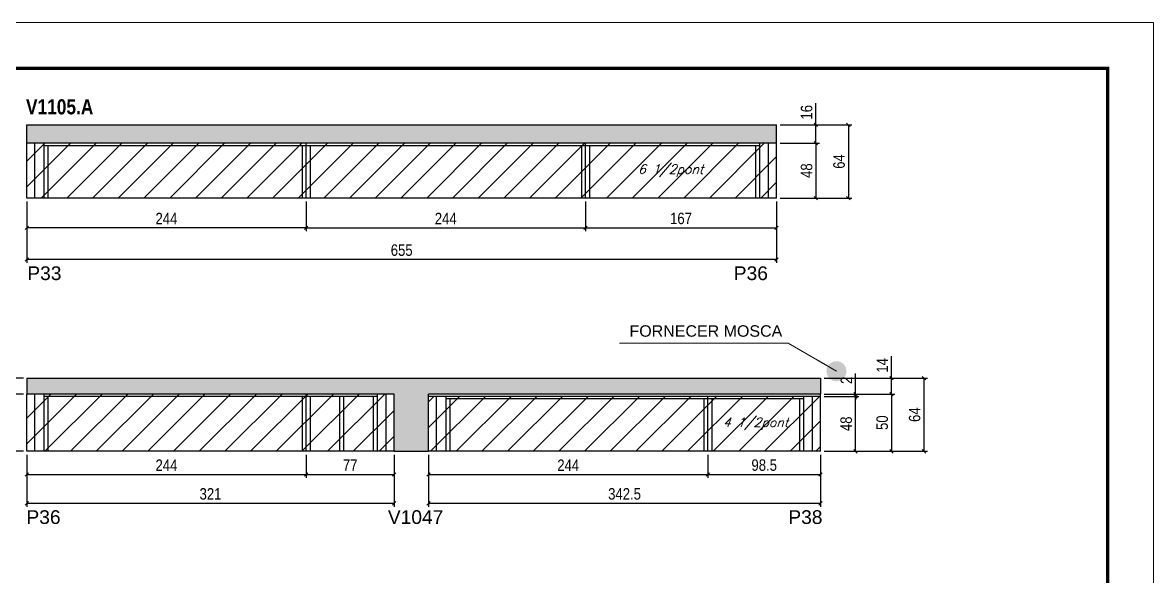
# Model space of a CAD drawing. Extents: x 3309 to 9563, y -2522 to 14608.
# Drawn here: x 8575 to 9563, y 12975 to 13459 of the extents above; entities that cross this region are included whole.
import ezdxf

# ---------------------------------------------------------------- set-up
doc = ezdxf.new("R2010")
doc.units = 0
doc.linetypes.add('DASHED', pattern=[0.75, 0.5, -0.25])
for name, color, linetype in [('5', 5, 'Continuous'), ('COTA', 241, 'Continuous'), ('NOMENCLATURA', 7, 'Continuous'), ('Painéis', 200, 'Continuous'), ('SARR_2.2x7', 40, 'Continuous'), ('SARR_3.5x7', 81, 'Continuous'), ('texto', 7, 'Continuous')]:
    doc.layers.add(name, color=color, linetype=linetype)
for name, color, linetype, lineweight in [('CARIMBO', 255, 'Continuous', 9), ('Folhas', 255, 'Continuous', 9), ('Hachura', 251, 'Continuous', 9), ('SARRAFO DE PRESSAO', 251, 'DASHED', 9)]:
    doc.layers.add(name, color=color, linetype=linetype, lineweight=lineweight)
doc.styles.add('ARIAL', font='arial.ttf')
doc.styles.add('COTA TECNICA', font='techl___.ttf', dxfattribs={"height": 10})
doc.styles.add('Romans', font='romans.shx')
doc.styles.get("Standard").update_dxf_attribs({"font": 'arial.ttf'})
doc.styles.add('TECNICA', font='techb___.ttf', dxfattribs={"height": 10})
doc.dimstyles.new('3x', dxfattribs={"dimtxt": 10, "dimasz": 5, "dimexe": 7, "dimexo": 5, "dimgap": 4, "dimtad": 1, "dimdec": 4, "dimlfac": 0.333333, "dimdsep": 46, "dimtxsty": 'Standard', "dimblk": 'DOT', "dimcen": 0.09, "dimclrd": 1, "dimclre": 1, "dimclrt": 2, "dimadec": 0, "dimazin": 2, "dimtfac": 1, "dimtdec": 4, "dimtmove": 0, "dimatfit": 3, "dimldrblk": 'DOT', "dimfxl": 1, "dimtolj": 1, "dimtzin": 0, "dimlwd": 9, "dimlwe": 9, "dimarcsym": 0})
doc.dimstyles.new('PAINEL', dxfattribs={"dimtxt": 10, "dimasz": 3, "dimexe": 3, "dimexo": 3, "dimgap": 3, "dimtad": 1, "dimdec": 1, "dimzin": 12, "dimdsep": 46, "dimtxsty": 'COTA TECNICA', "dimblk1": 'OBLIQUE', "dimblk2": 'OBLIQUE', "dimsah": 1, "dimcen": 0.9, "dimclrd": 4, "dimclre": 4, "dimclrt": 240, "dimadec": 1, "dimazin": 3, "dimtfac": 1, "dimtdec": 1, "dimtmove": 0, "dimatfit": 3, "dimfxl": 1, "dimtolj": 1, "dimtzin": 12, "dimarcsym": 0})

# ---------------------------------------------------------------- blocks, each defined once
blk = doc.blocks.new('9999999999')
at = {"layer": 'Folhas'}
blk.add_lwpolyline([(98138.98, 34190.21), (99623.98, 34190.21), (99623.98, 35240.21), (98138.98, 35240.21)], close=True, dxfattribs=at)
at = {"layer": 'Folhas', "color": 30, "const_width": 3}
blk.add_lwpolyline([(98213.98, 34230.21), (99583.98, 34230.21), (99583.98, 35200.21), (98213.98, 35200.21)], close=True, dxfattribs=at)
blk = doc.blocks.new('_Oblique')
at = {"color": 0, "linetype": 'ByBlock', "lineweight": -2}
blk.add_line((-0.5, -0.5), (0.5, 0.5), dxfattribs=at)
blk = doc.blocks.new('*D123')
at = {"layer": 'COTA', "color": 4, "linetype": 'ByBlock', "lineweight": -2, "transparency": 16777216}
for p, q in [((8578.69, 13302.9), (8578.69, 13276.98)), ((8822.69, 13302.9), (8822.69, 13276.98)), ((8822.69, 13279.98), (8578.69, 13279.98))]:
    blk.add_line(p, q, dxfattribs=at)
at = {"layer": 'Defpoints', "color": 0, "linetype": 'ByBlock', "transparency": 16777216}
for p in [(8578.69, 13305.9), (8822.69, 13305.9), (8578.69, 13279.98)]:
    blk.add_point(p, dxfattribs=at)
at = {"layer": 'COTA', "color": 4, "linetype": 'ByBlock', "lineweight": -2, "transparency": 16777216, "xscale": 3, "yscale": 3, "zscale": 3, "rotation": 180}
blk.add_blockref('_Oblique', (8578.69, 13279.98), dxfattribs=at)
at = {"layer": 'COTA', "color": 4, "linetype": 'ByBlock', "lineweight": -2, "transparency": 16777216, "xscale": 3, "yscale": 3, "zscale": 3}
blk.add_blockref('_Oblique', (8822.69, 13279.98), dxfattribs=at)
at = {"layer": 'COTA', "color": 240, "linetype": 'ByBlock', "transparency": 16777216, "insert": (8700.69, 13288.06), "char_height": 10, "attachment_point": 5, "style": 'COTA TECNICA'}
blk.add_mtext('\\A1;244', dxfattribs=at)
blk = doc.blocks.new('*D139')
at = {"layer": 'COTA', "color": 4, "linetype": 'ByBlock', "lineweight": -2, "transparency": 16777216}
for p, q in [((8578.69, 13302.9), (8578.69, 13249.27)), ((9233.69, 13302.9), (9233.69, 13249.27)), ((9233.69, 13252.27), (8578.69, 13252.27))]:
    blk.add_line(p, q, dxfattribs=at)
at = {"layer": 'Defpoints', "color": 0, "linetype": 'ByBlock', "transparency": 16777216}
for p in [(8578.69, 13305.9), (9233.69, 13305.9), (8578.69, 13252.27)]:
    blk.add_point(p, dxfattribs=at)
at = {"layer": 'COTA', "color": 4, "linetype": 'ByBlock', "lineweight": -2, "transparency": 16777216, "xscale": 3, "yscale": 3, "zscale": 3, "rotation": 180}
blk.add_blockref('_Oblique', (8578.69, 13252.27), dxfattribs=at)
at = {"layer": 'COTA', "color": 4, "linetype": 'ByBlock', "lineweight": -2, "transparency": 16777216, "xscale": 3, "yscale": 3, "zscale": 3}
blk.add_blockref('_Oblique', (9233.69, 13252.27), dxfattribs=at)
at = {"layer": 'COTA', "color": 240, "linetype": 'ByBlock', "transparency": 16777216, "insert": (8906.19, 13260.38), "char_height": 10, "attachment_point": 5, "style": 'COTA TECNICA'}
blk.add_mtext('\\A1;655', dxfattribs=at)
blk = doc.blocks.new('*D124')
at = {"layer": 'COTA', "color": 4, "lineweight": -2, "transparency": 16777216}
for p, q in [((8822.69, 13302.9), (8822.69, 13276.98)), ((9066.69, 13302.9), (9066.69, 13276.98)), ((8822.69, 13279.98), (9066.69, 13279.98))]:
    blk.add_line(p, q, dxfattribs=at)
at = {"layer": 'Defpoints', "color": 0, "transparency": 16777216}
for p in [(8822.69, 13305.9, 0), (9066.69, 13305.9, 0), (9066.69, 13279.98)]:
    blk.add_point(p, dxfattribs=at)
at = {"layer": 'COTA', "color": 4, "lineweight": -2, "transparency": 16777216, "xscale": 3, "yscale": 3, "zscale": 3, "rotation": 180}
blk.add_blockref('_Oblique', (8822.69, 13279.98), dxfattribs=at)
at = {"layer": 'COTA', "color": 4, "lineweight": -2, "transparency": 16777216, "xscale": 3, "yscale": 3, "zscale": 3}
blk.add_blockref('_Oblique', (9066.69, 13279.98), dxfattribs=at)
at = {"layer": 'COTA', "color": 240, "transparency": 16777216, "insert": (8944.69, 13288.06), "char_height": 10, "attachment_point": 5, "style": 'COTA TECNICA'}
blk.add_mtext('\\A1;244', dxfattribs=at)
blk = doc.blocks.new('*D125')
at = {"layer": 'COTA', "color": 4, "lineweight": -2, "transparency": 16777216}
for p, q in [((9236.69, 13369.9), (9299.41, 13369.9)), ((9296.41, 13369.9), (9296.41, 13305.9)), ((9236.69, 13305.9), (9299.41, 13305.9))]:
    blk.add_line(p, q, dxfattribs=at)
at = {"layer": 'Defpoints', "color": 0, "transparency": 16777216}
for p in [(9233.69, 13369.9, 0), (9233.69, 13305.9, 0), (9296.41, 13305.9)]:
    blk.add_point(p, dxfattribs=at)
at = {"layer": 'COTA', "color": 4, "lineweight": -2, "transparency": 16777216, "xscale": 3, "yscale": 3, "zscale": 3}
for p, rotation in [((9296.41, 13369.9), 90), ((9296.41, 13305.9), 270)]:
    blk.add_blockref('_Oblique', p, dxfattribs=dict(at, rotation=rotation))
at = {"layer": 'COTA', "color": 240, "transparency": 16777216, "insert": (9288.31, 13337.9), "char_height": 10, "attachment_point": 5, "rotation": 90, "style": 'COTA TECNICA'}
blk.add_mtext('\\A1;64', dxfattribs=at)
blk = doc.blocks.new('*D140')
at = {"layer": 'COTA', "color": 4, "lineweight": -2, "transparency": 16777216}
for p, q in [((9066.69, 13302.9), (9066.69, 13276.98)), ((9233.69, 13302.9), (9233.69, 13276.98)), ((9066.69, 13279.98), (9233.69, 13279.98))]:
    blk.add_line(p, q, dxfattribs=at)
at = {"layer": 'Defpoints', "color": 0, "transparency": 16777216}
for p in [(9066.69, 13305.9, 0), (9233.69, 13305.9, 0), (9233.69, 13279.98)]:
    blk.add_point(p, dxfattribs=at)
at = {"layer": 'COTA', "color": 4, "lineweight": -2, "transparency": 16777216, "xscale": 3, "yscale": 3, "zscale": 3, "rotation": 180}
blk.add_blockref('_Oblique', (9066.69, 13279.98), dxfattribs=at)
at = {"layer": 'COTA', "color": 4, "lineweight": -2, "transparency": 16777216, "xscale": 3, "yscale": 3, "zscale": 3}
blk.add_blockref('_Oblique', (9233.69, 13279.98), dxfattribs=at)
at = {"layer": 'COTA', "color": 240, "transparency": 16777216, "insert": (9150.19, 13288.09), "char_height": 10, "attachment_point": 5, "style": 'COTA TECNICA'}
blk.add_mtext('\\A1;167', dxfattribs=at)
blk = doc.blocks.new('*D141')
at = {"layer": 'COTA', "color": 4, "lineweight": -2, "transparency": 16777216}
for p, q in [((9236.69, 13353.9), (9271.05, 13353.9)), ((9268.05, 13353.9), (9268.05, 13305.9)), ((9236.69, 13305.9), (9271.05, 13305.9))]:
    blk.add_line(p, q, dxfattribs=at)
at = {"layer": 'Defpoints', "color": 0, "transparency": 16777216}
for p in [(9233.69, 13353.9, 0), (9233.69, 13305.9, 0), (9268.05, 13305.9)]:
    blk.add_point(p, dxfattribs=at)
at = {"layer": 'COTA', "color": 4, "lineweight": -2, "transparency": 16777216, "xscale": 3, "yscale": 3, "zscale": 3}
for p, rotation in [((9268.05, 13353.9), 90), ((9268.05, 13305.9), 270)]:
    blk.add_blockref('_Oblique', p, dxfattribs=dict(at, rotation=rotation))
at = {"layer": 'COTA', "color": 240, "transparency": 16777216, "insert": (9259.95, 13329.9), "char_height": 10, "attachment_point": 5, "rotation": 90, "style": 'COTA TECNICA'}
blk.add_mtext('\\A1;48', dxfattribs=at)
blk = doc.blocks.new('*D142')
at = {"layer": 'COTA', "color": 4, "lineweight": -2, "transparency": 16777216}
for p, q in [((9268.05, 13369.9), (9268.05, 13388.91)), ((9236.69, 13369.9), (9271.05, 13369.9)), ((9268.05, 13353.9), (9268.05, 13369.9)), ((9236.69, 13353.9), (9271.05, 13353.9))]:
    blk.add_line(p, q, dxfattribs=at)
at = {"layer": 'Defpoints', "color": 0, "transparency": 16777216}
for p in [(9233.69, 13369.9, 0), (9268.05, 13369.9), (9233.69, 13353.9, 0)]:
    blk.add_point(p, dxfattribs=at)
at = {"layer": 'COTA', "color": 4, "lineweight": -2, "transparency": 16777216, "xscale": 3, "yscale": 3, "zscale": 3}
for p, rotation in [((9268.05, 13369.9), 90), ((9268.05, 13353.9), 270)]:
    blk.add_blockref('_Oblique', p, dxfattribs=dict(at, rotation=rotation))
at = {"layer": 'COTA', "color": 240, "transparency": 16777216, "insert": (9259.95, 13380.91), "char_height": 10, "attachment_point": 5, "rotation": 90, "style": 'COTA TECNICA'}
blk.add_mtext('\\A1;16', dxfattribs=at)
blk = doc.blocks.new('*D143')
at = {"layer": 'COTA', "color": 4, "linetype": 'ByBlock', "lineweight": -2, "transparency": 16777216}
for p, q in [((8578.69, 13081.64), (8578.69, 13036.14)), ((8899.65, 13081.64), (8899.65, 13036.14)), ((8899.65, 13039.14), (8578.69, 13039.14))]:
    blk.add_line(p, q, dxfattribs=at)
at = {"layer": 'Defpoints', "color": 0, "linetype": 'ByBlock', "transparency": 16777216}
for p in [(8578.69, 13084.64), (8899.65, 13084.64), (8578.69, 13039.14)]:
    blk.add_point(p, dxfattribs=at)
at = {"layer": 'COTA', "color": 4, "linetype": 'ByBlock', "lineweight": -2, "transparency": 16777216, "xscale": 3, "yscale": 3, "zscale": 3, "rotation": 180}
blk.add_blockref('_Oblique', (8578.69, 13039.14), dxfattribs=at)
at = {"layer": 'COTA', "color": 4, "linetype": 'ByBlock', "lineweight": -2, "transparency": 16777216, "xscale": 3, "yscale": 3, "zscale": 3}
blk.add_blockref('_Oblique', (8899.65, 13039.14), dxfattribs=at)
at = {"layer": 'COTA', "color": 240, "linetype": 'ByBlock', "transparency": 16777216, "insert": (8739.17, 13047.36), "char_height": 10, "attachment_point": 5, "style": 'COTA TECNICA'}
blk.add_mtext('\\A1;321', dxfattribs=at)
blk = doc.blocks.new('*D144')
at = {"layer": 'COTA', "color": 4, "lineweight": -2, "transparency": 16777216}
for p, q in [((8578.69, 13081.64), (8578.69, 13061.39)), ((8822.69, 13081.64), (8822.69, 13061.39)), ((8578.69, 13064.39), (8822.69, 13064.39))]:
    blk.add_line(p, q, dxfattribs=at)
at = {"layer": 'Defpoints', "color": 0, "transparency": 16777216}
for p in [(8578.69, 13084.64), (8822.69, 13084.64), (8822.69, 13064.39)]:
    blk.add_point(p, dxfattribs=at)
at = {"layer": 'COTA', "color": 4, "lineweight": -2, "transparency": 16777216, "xscale": 3, "yscale": 3, "zscale": 3, "rotation": 180}
blk.add_blockref('_Oblique', (8578.69, 13064.39), dxfattribs=at)
at = {"layer": 'COTA', "color": 4, "lineweight": -2, "transparency": 16777216, "xscale": 3, "yscale": 3, "zscale": 3}
blk.add_blockref('_Oblique', (8822.69, 13064.39), dxfattribs=at)
at = {"layer": 'COTA', "color": 240, "transparency": 16777216, "insert": (8700.69, 13072.47), "char_height": 10, "attachment_point": 5, "style": 'COTA TECNICA'}
blk.add_mtext('\\A1;244', dxfattribs=at)
blk = doc.blocks.new('*D145')
at = {"layer": 'COTA', "color": 4, "lineweight": -2, "transparency": 16777216}
for p, q in [((8822.69, 13081.64), (8822.69, 13061.39)), ((8899.65, 13081.64), (8899.65, 13061.39)), ((8822.69, 13064.39), (8899.65, 13064.39))]:
    blk.add_line(p, q, dxfattribs=at)
at = {"layer": 'Defpoints', "color": 0, "transparency": 16777216}
for p in [(8822.69, 13084.64), (8899.65, 13084.64), (8899.65, 13064.39)]:
    blk.add_point(p, dxfattribs=at)
at = {"layer": 'COTA', "color": 4, "lineweight": -2, "transparency": 16777216, "xscale": 3, "yscale": 3, "zscale": 3, "rotation": 180}
blk.add_blockref('_Oblique', (8822.69, 13064.39), dxfattribs=at)
at = {"layer": 'COTA', "color": 4, "lineweight": -2, "transparency": 16777216, "xscale": 3, "yscale": 3, "zscale": 3}
blk.add_blockref('_Oblique', (8899.65, 13064.39), dxfattribs=at)
at = {"layer": 'COTA', "color": 240, "transparency": 16777216, "insert": (8861.17, 13072.47), "char_height": 10, "attachment_point": 5, "style": 'COTA TECNICA'}
blk.add_mtext('\\A1;77', dxfattribs=at)
blk = doc.blocks.new('*D146')
at = {"layer": 'COTA', "color": 4, "linetype": 'ByBlock', "lineweight": -2, "transparency": 16777216}
for p, q in [((8929.65, 13081.64), (8929.65, 13036.14)), ((9272.12, 13081.64), (9272.12, 13036.14)), ((9272.12, 13039.14), (8929.65, 13039.14))]:
    blk.add_line(p, q, dxfattribs=at)
at = {"layer": 'Defpoints', "color": 0, "linetype": 'ByBlock', "transparency": 16777216}
for p in [(8929.65, 13084.64), (9272.12, 13084.64), (8929.65, 13039.14)]:
    blk.add_point(p, dxfattribs=at)
at = {"layer": 'COTA', "color": 4, "linetype": 'ByBlock', "lineweight": -2, "transparency": 16777216, "xscale": 3, "yscale": 3, "zscale": 3, "rotation": 180}
blk.add_blockref('_Oblique', (8929.65, 13039.14), dxfattribs=at)
at = {"layer": 'COTA', "color": 4, "linetype": 'ByBlock', "lineweight": -2, "transparency": 16777216, "xscale": 3, "yscale": 3, "zscale": 3}
blk.add_blockref('_Oblique', (9272.12, 13039.14), dxfattribs=at)
at = {"layer": 'COTA', "color": 240, "linetype": 'ByBlock', "transparency": 16777216, "insert": (9100.88, 13047.36), "char_height": 10, "attachment_point": 5, "style": 'COTA TECNICA'}
blk.add_mtext('\\A1;342.5', dxfattribs=at)
blk = doc.blocks.new('*D147')
at = {"layer": 'COTA', "color": 4, "lineweight": -2, "transparency": 16777216}
for p, q in [((8929.65, 13081.64), (8929.65, 13061.39)), ((9173.65, 13081.64), (9173.65, 13061.39)), ((8929.65, 13064.39), (9173.65, 13064.39))]:
    blk.add_line(p, q, dxfattribs=at)
at = {"layer": 'Defpoints', "color": 0, "transparency": 16777216}
for p in [(8929.65, 13084.64), (9173.65, 13084.64), (9173.65, 13064.39)]:
    blk.add_point(p, dxfattribs=at)
at = {"layer": 'COTA', "color": 4, "lineweight": -2, "transparency": 16777216, "xscale": 3, "yscale": 3, "zscale": 3, "rotation": 180}
blk.add_blockref('_Oblique', (8929.65, 13064.39), dxfattribs=at)
at = {"layer": 'COTA', "color": 4, "lineweight": -2, "transparency": 16777216, "xscale": 3, "yscale": 3, "zscale": 3}
blk.add_blockref('_Oblique', (9173.65, 13064.39), dxfattribs=at)
at = {"layer": 'COTA', "color": 240, "transparency": 16777216, "insert": (9051.65, 13072.47), "char_height": 10, "attachment_point": 5, "style": 'COTA TECNICA'}
blk.add_mtext('\\A1;244', dxfattribs=at)
blk = doc.blocks.new('*D148')
at = {"layer": 'COTA', "color": 4, "lineweight": -2, "transparency": 16777216}
for p, q in [((9173.65, 13081.64), (9173.65, 13061.39)), ((9272.12, 13081.64), (9272.12, 13061.39)), ((9173.65, 13064.39), (9272.12, 13064.39))]:
    blk.add_line(p, q, dxfattribs=at)
at = {"layer": 'Defpoints', "color": 0, "transparency": 16777216}
for p in [(9173.65, 13084.64), (9272.12, 13084.64), (9272.12, 13064.39)]:
    blk.add_point(p, dxfattribs=at)
at = {"layer": 'COTA', "color": 4, "lineweight": -2, "transparency": 16777216, "xscale": 3, "yscale": 3, "zscale": 3, "rotation": 180}
blk.add_blockref('_Oblique', (9173.65, 13064.39), dxfattribs=at)
at = {"layer": 'COTA', "color": 4, "lineweight": -2, "transparency": 16777216, "xscale": 3, "yscale": 3, "zscale": 3}
blk.add_blockref('_Oblique', (9272.12, 13064.39), dxfattribs=at)
at = {"layer": 'COTA', "color": 240, "transparency": 16777216, "insert": (9222.88, 13072.53), "char_height": 10, "attachment_point": 5, "style": 'COTA TECNICA'}
blk.add_mtext('\\A1;98.5', dxfattribs=at)
blk = doc.blocks.new('*D127')
at = {"layer": 'COTA', "color": 4, "lineweight": -2, "transparency": 16777216}
for p, q in [((9275.12, 13148.64), (9365.45, 13148.64)), ((9362.45, 13148.64), (9362.45, 13084.64)), ((9275.12, 13084.64), (9365.45, 13084.64))]:
    blk.add_line(p, q, dxfattribs=at)
at = {"layer": 'Defpoints', "color": 0, "transparency": 16777216}
for p in [(9272.12, 13148.64, 0), (9272.12, 13084.64, 0), (9362.45, 13084.64)]:
    blk.add_point(p, dxfattribs=at)
at = {"layer": 'COTA', "color": 4, "lineweight": -2, "transparency": 16777216, "xscale": 3, "yscale": 3, "zscale": 3}
for p, rotation in [((9362.45, 13148.64), 90), ((9362.45, 13084.64), 270)]:
    blk.add_blockref('_Oblique', p, dxfattribs=dict(at, rotation=rotation))
at = {"layer": 'COTA', "color": 240, "transparency": 16777216, "insert": (9354.35, 13116.64), "char_height": 10, "attachment_point": 5, "rotation": 90, "style": 'COTA TECNICA'}
blk.add_mtext('\\A1;64', dxfattribs=at)
blk = doc.blocks.new('*D128')
at = {"layer": 'COTA', "color": 4, "lineweight": -2, "transparency": 16777216}
for p, q in [((9275.12, 13134.64), (9337.09, 13134.64)), ((9334.09, 13134.64), (9334.09, 13084.64)), ((9275.12, 13084.64), (9337.09, 13084.64))]:
    blk.add_line(p, q, dxfattribs=at)
at = {"layer": 'Defpoints', "color": 0, "transparency": 16777216}
for p in [(9272.12, 13134.64, 0), (9272.12, 13084.64, 0), (9334.09, 13084.64)]:
    blk.add_point(p, dxfattribs=at)
at = {"layer": 'COTA', "color": 4, "lineweight": -2, "transparency": 16777216, "xscale": 3, "yscale": 3, "zscale": 3}
for p, rotation in [((9334.09, 13134.64), 90), ((9334.09, 13084.64), 270)]:
    blk.add_blockref('_Oblique', p, dxfattribs=dict(at, rotation=rotation))
at = {"layer": 'COTA', "color": 240, "transparency": 16777216, "insert": (9325.98, 13109.64), "char_height": 10, "attachment_point": 5, "rotation": 90, "style": 'COTA TECNICA'}
blk.add_mtext('\\A1;50', dxfattribs=at)
blk = doc.blocks.new('*D129')
at = {"layer": 'COTA', "color": 4, "lineweight": -2, "transparency": 16777216}
for p, q in [((9334.09, 13148.64), (9334.09, 13167.75)), ((9275.12, 13148.64), (9337.09, 13148.64)), ((9334.09, 13134.64), (9334.09, 13148.64)), ((9275.12, 13134.64), (9337.09, 13134.64))]:
    blk.add_line(p, q, dxfattribs=at)
at = {"layer": 'Defpoints', "color": 0, "transparency": 16777216}
for p in [(9272.12, 13148.64, 0), (9334.09, 13148.64), (9272.12, 13134.64, 0)]:
    blk.add_point(p, dxfattribs=at)
at = {"layer": 'COTA', "color": 4, "lineweight": -2, "transparency": 16777216, "xscale": 3, "yscale": 3, "zscale": 3}
for p, rotation in [((9334.09, 13148.64), 90), ((9334.09, 13134.64), 270)]:
    blk.add_blockref('_Oblique', p, dxfattribs=dict(at, rotation=rotation))
at = {"layer": 'COTA', "color": 240, "transparency": 16777216, "insert": (9326.02, 13159.7), "char_height": 10, "attachment_point": 5, "rotation": 90, "style": 'COTA TECNICA'}
blk.add_mtext('\\A1;14', dxfattribs=at)
blk = doc.blocks.new('*D130')
at = {"layer": 'COTA', "color": 4, "lineweight": -2, "transparency": 16777216}
for p, q in [((8575.69, 13134.64), (8559.46, 13134.64)), ((8562.46, 13134.64), (8562.46, 13084.64)), ((8575.69, 13084.64), (8559.46, 13084.64))]:
    blk.add_line(p, q, dxfattribs=at)
at = {"layer": 'Defpoints', "color": 0, "transparency": 16777216}
for p in [(8578.69, 13134.64, 0), (8562.46, 13084.64), (8578.69, 13084.64, 0)]:
    blk.add_point(p, dxfattribs=at)
at = {"layer": 'COTA', "color": 4, "lineweight": -2, "transparency": 16777216, "xscale": 3, "yscale": 3, "zscale": 3}
for p, rotation in [((8562.46, 13134.64), 90), ((8562.46, 13084.64), 270)]:
    blk.add_blockref('_Oblique', p, dxfattribs=dict(at, rotation=rotation))
at = {"layer": 'COTA', "color": 240, "transparency": 16777216, "insert": (8554.35, 13109.64), "char_height": 10, "attachment_point": 5, "rotation": 90, "style": 'COTA TECNICA'}
blk.add_mtext('\\A1;50', dxfattribs=at)
blk = doc.blocks.new('*D131')
at = {"layer": 'COTA', "color": 4, "lineweight": -2, "transparency": 16777216}
for p, q in [((8562.46, 13148.64), (8562.46, 13167.75)), ((8575.69, 13148.64), (8559.46, 13148.64)), ((8562.46, 13134.64), (8562.46, 13148.64)), ((8575.69, 13134.64), (8559.46, 13134.64))]:
    blk.add_line(p, q, dxfattribs=at)
at = {"layer": 'Defpoints', "color": 0, "transparency": 16777216}
for p in [(8562.46, 13148.64), (8578.69, 13148.64, 0), (8578.69, 13134.64, 0)]:
    blk.add_point(p, dxfattribs=at)
at = {"layer": 'COTA', "color": 4, "lineweight": -2, "transparency": 16777216, "xscale": 3, "yscale": 3, "zscale": 3}
for p, rotation in [((8562.46, 13148.64), 90), ((8562.46, 13134.64), 270)]:
    blk.add_blockref('_Oblique', p, dxfattribs=dict(at, rotation=rotation))
at = {"layer": 'COTA', "color": 240, "transparency": 16777216, "insert": (8554.39, 13159.7), "char_height": 10, "attachment_point": 5, "rotation": 90, "style": 'COTA TECNICA'}
blk.add_mtext('\\A1;14', dxfattribs=at)
blk = doc.blocks.new('*D160')
at = {"layer": 'COTA', "color": 4, "lineweight": -2, "transparency": 16777216}
for p, q in [((9275.12, 13132.64), (9305.65, 13132.64)), ((9302.65, 13084.64), (9302.65, 13132.64)), ((9275.12, 13084.64), (9305.65, 13084.64))]:
    blk.add_line(p, q, dxfattribs=at)
at = {"layer": 'Defpoints', "color": 0, "transparency": 16777216}
for p in [(9272.12, 13132.64, 0), (9302.65, 13132.64), (9272.12, 13084.64, 0)]:
    blk.add_point(p, dxfattribs=at)
at = {"layer": 'COTA', "color": 4, "lineweight": -2, "transparency": 16777216, "xscale": 3, "yscale": 3, "zscale": 3}
for p, rotation in [((9302.65, 13132.64), 90), ((9302.65, 13084.64), 270)]:
    blk.add_blockref('_Oblique', p, dxfattribs=dict(at, rotation=rotation))
at = {"layer": 'COTA', "color": 240, "transparency": 16777216, "insert": (9294.55, 13108.64), "char_height": 10, "attachment_point": 5, "rotation": 90, "style": 'COTA TECNICA'}
blk.add_mtext('\\A1;48', dxfattribs=at)
blk = doc.blocks.new('*D161')
at = {"layer": 'COTA', "color": 4, "lineweight": -2, "transparency": 16777216}
for p, q in [((9302.65, 13134.64), (9302.65, 13152.75)), ((9275.12, 13134.64), (9305.65, 13134.64)), ((9275.12, 13132.64), (9305.65, 13132.64)), ((9302.65, 13132.64), (9302.65, 13134.64)), ((9302.65, 13132.64), (9302.65, 13129.64))]:
    blk.add_line(p, q, dxfattribs=at)
at = {"layer": 'Defpoints', "color": 0, "transparency": 16777216}
for p in [(9272.12, 13134.64, 0), (9272.12, 13132.64, 0), (9302.65, 13134.64)]:
    blk.add_point(p, dxfattribs=at)
at = {"layer": 'COTA', "color": 4, "lineweight": -2, "transparency": 16777216, "xscale": 3, "yscale": 3, "zscale": 3}
for p, rotation in [((9302.65, 13134.64), 270), ((9302.65, 13132.64), 90)]:
    blk.add_blockref('_Oblique', p, dxfattribs=dict(at, rotation=rotation))
at = {"layer": 'COTA', "color": 240, "transparency": 16777216, "insert": (9294.65, 13146.69), "char_height": 10, "attachment_point": 5, "rotation": 90, "style": 'COTA TECNICA'}
blk.add_mtext('\\A1;2', dxfattribs=at)
blk = doc.blocks.new('_Dot')
at = {"color": 0, "linetype": 'ByBlock', "lineweight": -2}
blk.add_line((-0.5, 0), (-1, 0), dxfattribs=at)
at = {"color": 0, "linetype": 'ByBlock', "const_width": 0.5}
blk.add_lwpolyline([(-0.25, 0, 1), (0.25, 0, 1)], format="xyb", close=True, dxfattribs=at)

msp = doc.modelspace()

# ---------------------------------------------------------------- hatches: boundary and pattern name
at = {"layer": 'COTA'}
h = msp.add_hatch(dxfattribs=at)
h.set_pattern_fill('AR-CONC', color=256, scale=0.03)
h.set_pattern_definition([(50, (1651.9506, 93.8925), (5.4655401, -0.4781726), [0.5715, -6.2865]), (355, (1651.9506, 93.8925), (-1.0573026, 5.7317054), [0.4572, -5.0292175]), (100.451445, (1652.406, 93.8527), (4.4082374, 5.2535326), [0.4857003, -5.3427073]), (46.1842, (1651.9506, 95.4165), (8.1323712, -1.2612698), [0.85725, -9.42975]), (96.63556, (1652.628, 95.3114), (7.122124, 7.4227837), [0.7285507, -8.0140682]), (351.18415, (1651.951, 95.4165), (7.122124, 7.4227837), [0.685799, -7.543792]), (21, (1652.7126, 95.0355), (4.5484317, -3.067956), [0.5715, -6.2865]), (326, (1652.7126, 95.0355), (1.8540609, 5.525639), [0.4572, -5.0292]), (71.451445, (1653.0916, 94.78), (6.4024926, 2.457683), [0.4857003, -5.3426981]), (37.5, (1651.9506, 93.8925), (0.0926581, 2.53665117), [0, -4.96824, 0, -5.1054, 0, -5.04825]), (7.5, (1651.9506, 93.8925), (2.00458988, 3.00541724), [0, -2.91084, 0, -4.85394, 0, -1.92405]), (327.5, (1650.2514, 93.8925), (4.06771786, -0.17186232), [0, -1.905, 0, -5.9436, 0, -7.8867]), (317.5, (1649.4894, 93.8925), (4.44387544, 0.7627947), [0, -2.4765, 0, -3.94716, 0, -5.6007])])
h.paths.add_polyline_path([(9233.69, 13353.9), (9233.69, 13369.9), (8578.69, 13369.9), (8578.69, 13353.9)])
h = msp.add_hatch(dxfattribs=at)
h.set_pattern_fill('AR-CONC', color=256, scale=0.03)
h.set_pattern_definition([(50, (4768.5, 1125.525), (5.46554, -0.4781726), [0.5715, -6.2865]), (355, (4768.5, 1125.525), (-1.0573026, 5.7317054), [0.4572, -5.0292175]), (100.451445, (4768.9555, 1125.485), (4.4082374, 5.2535326), [0.4857003, -5.3427073]), (46.1842, (4768.5, 1127.049), (8.1323712, -1.26127), [0.85725, -9.42975]), (96.63556, (4769.178, 1126.944), (7.122124, 7.4227837), [0.7285507, -8.014068]), (351.18415, (4768.5, 1127.049), (7.122124, 7.422784), [0.685799, -7.543792]), (21, (4769.262, 1126.668), (4.5484317, -3.067956), [0.5715, -6.2865]), (326, (4769.262, 1126.668), (1.8540609, 5.525639), [0.4572, -5.0292]), (71.451445, (4769.641, 1126.4124), (6.4024926, 2.457683), [0.4857003, -5.3426981]), (37.5, (4768.5, 1125.5251), (0.0926581, 2.53665117), [0, -4.96824, 0, -5.1054, 0, -5.04825]), (7.5, (4768.5, 1125.525), (2.0045899, 3.00541724), [0, -2.91084, 0, -4.85394, 0, -1.92405]), (327.5, (4766.8007, 1125.525), (4.06771786, -0.17186232), [0, -1.905, 0, -5.9436, 0, -7.8867]), (317.5, (4766.0387, 1125.525), (4.4438754, 0.7627947), [0, -2.4765, 0, -3.94716, 0, -5.6007])])
h.paths.add_polyline_path([(8899.65, 13084.64), (8929.65, 13084.64), (8929.65, 13134.64), (9272.12, 13134.64), (9272.12, 13148.64), (8578.69, 13148.64), (8578.69, 13134.64), (8899.65, 13134.64)])
at = {"layer": 'Hachura'}
h = msp.add_hatch(dxfattribs=at)
h.set_pattern_fill('ANSI31', color=256, scale=5)
h.paths.add_polyline_path([(8822.69, 13353.9), (8578.69, 13353.9), (8578.69, 13305.9), (8822.69, 13305.9)])
h.paths.add_polyline_path([(9066.69, 13353.9), (8822.69, 13353.9), (8822.69, 13305.9), (9066.69, 13305.9)])
h.paths.add_polyline_path([(9233.69, 13353.9), (9066.69, 13353.9), (9066.69, 13305.9), (9233.69, 13305.9)])
h = msp.add_hatch(dxfattribs=at)
h.set_pattern_fill('ANSI31', color=256, scale=5)
h.paths.add_polyline_path([(8822.69, 13134.64), (8578.69, 13134.64), (8578.69, 13084.64), (8822.69, 13084.64)])
h.paths.add_polyline_path([(8899.65, 13134.64), (8822.69, 13134.64), (8822.69, 13084.64), (8899.65, 13084.64)])
h.paths.add_polyline_path([(9173.65, 13132.64), (8929.65, 13132.64), (8929.65, 13084.64), (9173.65, 13084.64)])
h.paths.add_polyline_path([(9272.12, 13132.64), (9173.65, 13132.64), (9173.65, 13084.64), (9272.12, 13084.64)])

# ---------------------------------------------------------------- linework, layer by layer
at = {"layer": 'COTA'}
for p, q in [((8578.69, 13353.9, 0), (8578.69, 13369.9, 0)), ((8578.69, 13369.9, 0), (9233.69, 13369.9, 0)), ((9233.69, 13353.9, 0), (9233.69, 13369.9, 0)), ((8578.69, 13148.64, 0), (8578.69, 13134.64, 0)), ((8578.69, 13148.64, 0), (9272.12, 13148.64, 0)), ((9272.12, 13148.64, 0), (9272.12, 13134.64, 0)), ((8899.65, 13084.64, 0), (8929.65, 13084.64, 0))]:
    msp.add_line(p, q, dxfattribs=at)
at = {"layer": 'Painéis', "linetype": 'ByBlock'}
for p, q in [((9233.69, 13353.9, 0), (8578.69, 13353.9, 0)), ((8578.69, 13305.9, 0), (8578.69, 13353.9, 0)), ((8822.69, 13305.9, 0), (8822.69, 13353.9, 0)), ((9066.69, 13305.9, 0), (9066.69, 13353.9, 0)), ((9233.69, 13305.9, 0), (9233.69, 13353.9, 0)), ((9233.69, 13305.9, 0), (8578.69, 13305.9, 0)), ((8899.65, 13134.64, 0), (8578.69, 13134.64, 0)), ((8578.69, 13084.64, 0), (8578.69, 13134.64, 0)), ((8822.69, 13084.64, 0), (8822.69, 13134.64, 0)), ((8899.65, 13084.64, 0), (8899.65, 13134.64, 0)), ((8929.65, 13084.64, 0), (8929.65, 13134.64, 0)), ((9272.12, 13134.64, 0), (8929.65, 13134.64, 0)), ((9272.12, 13132.64, 0), (8929.65, 13132.64, 0)), ((9173.65, 13084.64, 0), (9173.65, 13132.64, 0)), ((9272.12, 13084.64, 0), (9272.12, 13134.64, 0)), ((8899.65, 13084.64, 0), (8578.69, 13084.64, 0)), ((9272.12, 13084.64, 0), (8929.65, 13084.64, 0))]:
    msp.add_line(p, q, dxfattribs=at)
at = {"layer": 'SARR_2.2x7', "linetype": 'Continuous'}
for p, q in [((8585.69, 13305.9, 0), (8585.69, 13353.9, 0)), ((8822.69, 13351.7, 0), (8593.69, 13351.7, 0)), ((9066.69, 13351.7, 0), (8822.69, 13351.7, 0)), ((9218.69, 13351.7, 0), (9066.69, 13351.7, 0)), ((9226.69, 13305.9, 0), (9226.69, 13353.9, 0)), ((8585.69, 13084.64, 0), (8585.69, 13134.64, 0)), ((8822.69, 13132.44, 0), (8593.69, 13132.44, 0)), ((8884.65, 13132.44, 0), (8822.69, 13132.44, 0)), ((8892.65, 13084.64, 0), (8892.65, 13134.64, 0)), ((8936.65, 13084.64, 0), (8936.65, 13132.64, 0)), ((9173.65, 13130.44, 0), (8944.65, 13130.44, 0)), ((9257.12, 13130.44, 0), (9173.65, 13130.44, 0)), ((9265.12, 13084.64, 0), (9265.12, 13132.64, 0))]:
    msp.add_line(p, q, dxfattribs=at)
at = {"layer": 'SARR_3.5x7'}
for p, q in [((8593.69, 13353.9, 0), (8593.69, 13305.9, 0)), ((8597.19, 13351.7, 0), (8597.19, 13305.9, 0)), ((8819.19, 13351.7, 0), (8819.19, 13305.9, 0)), ((8826.19, 13351.7, 0), (8826.19, 13305.9, 0)), ((9063.19, 13351.7, 0), (9063.19, 13305.9, 0)), ((9070.19, 13351.7, 0), (9070.19, 13305.9, 0)), ((9215.19, 13351.7, 0), (9215.19, 13305.9, 0)), ((9218.69, 13353.9, 0), (9218.69, 13305.9, 0)), ((8593.69, 13134.64, 0), (8593.69, 13084.64, 0)), ((8597.19, 13132.44, 0), (8597.19, 13084.64, 0)), ((8819.19, 13132.44, 0), (8819.19, 13084.64, 0)), ((8826.19, 13132.44, 0), (8826.19, 13084.64, 0)), ((8851.97, 13132.44, 0), (8851.97, 13084.64, 0)), ((8855.47, 13132.44, 0), (8855.47, 13084.64, 0)), ((8881.15, 13132.44, 0), (8881.15, 13084.64, 0)), ((8884.65, 13134.64, 0), (8884.65, 13084.64, 0)), ((8944.65, 13132.64, 0), (8944.65, 13084.64, 0)), ((8948.15, 13130.44, 0), (8948.15, 13084.64, 0)), ((9170.15, 13130.44, 0), (9170.15, 13084.64, 0)), ((9177.15, 13130.44, 0), (9177.15, 13084.64, 0)), ((9253.62, 13130.44, 0), (9253.62, 13084.64, 0)), ((9257.12, 13132.64, 0), (9257.12, 13084.64, 0))]:
    msp.add_line(p, q, dxfattribs=at)

# ---------------------------------------------------------------- block references
at = {"layer": 'SARRAFO DE PRESSAO', "color": 6, "linetype": 'ByBlock'}
msp.add_blockref('9999999999', (-90061.11, -21780.92), dxfattribs=at)

# ---------------------------------------------------------------- texts
at = {"layer": '5', "linetype": 'Continuous'}
for s, rotation, p in [('P33', 0.00004, (8579.14, 13234.26, 0)), ('P36', 0.00004, (9196.29, 13234.26, 0)), ('P36', 359.99996, (8578.36, 13021.13, 0)), ('V1047', 359.99996, (8894.12, 13021.13, 0)), ('P38', 359.99996, (9243.96, 13021.13, 0))]:
    msp.add_text(s, height=12, rotation=rotation, dxfattribs=at).set_placement(p)
at = {"layer": 'CARIMBO', "style": 'ARIAL'}
msp.add_text('FORNECER MOSCA', height=10, dxfattribs=at).set_placement((9105.19, 13184.77))
at = {"layer": 'NOMENCLATURA', "style": 'TECNICA'}
msp.add_text('V1105.A', height=13.2, dxfattribs=at).set_placement((8577.97, 13379.09, 0))
at = {"layer": 'texto', "color": 2, "char_height": 8, "attachment_point": 5, "style": 'Romans'}
for s, insert in [('{\\Q19;\\C256;6 1/2pont}', (9141.19, 13329.9, 0)), ('{\\Q19;\\C256;4 1/2pont}', (9215.38, 13108.64, 0))]:
    msp.add_mtext(s, dxfattribs=dict(at, insert=insert))

# ---------------------------------------------------------------- dimensions: what is measured, and where the dimension line sits
at = {"layer": 'COTA'}
for base, p1, p2, picture, middle in [((9268.05, 13369.9), (9233.69, 13353.9, 0), (9233.69, 13369.9, 0), '*D142', (9259.95, 13380.91)), ((9296.41, 13305.9), (9233.69, 13369.9, 0), (9233.69, 13305.9, 0), '*D125', (9288.31, 13337.9)), ((9268.05, 13305.9), (9233.69, 13353.9, 0), (9233.69, 13305.9, 0), '*D141', (9259.95, 13329.9)), ((8562.46, 13148.64), (8578.69, 13134.64, 0), (8578.69, 13148.64, 0), '*D131', (8554.39, 13159.7)), ((9334.09, 13148.64), (9272.12, 13134.64, 0), (9272.12, 13148.64, 0), '*D129', (9326.02, 13159.7)), ((9302.65, 13134.64), (9272.12, 13132.64, 0), (9272.12, 13134.64, 0), '*D161', (9294.65, 13146.69)), ((9362.45, 13084.64), (9272.12, 13148.64, 0), (9272.12, 13084.64, 0), '*D127', (9354.35, 13116.64)), ((8562.46, 13084.64), (8578.69, 13134.64, 0), (8578.69, 13084.64, 0), '*D130', (8554.35, 13109.64)), ((9334.09, 13084.64), (9272.12, 13134.64, 0), (9272.12, 13084.64, 0), '*D128', (9325.98, 13109.64)), ((9302.65, 13132.64), (9272.12, 13084.64, 0), (9272.12, 13132.64, 0), '*D160', (9294.55, 13108.64))]:
    dim = msp.add_linear_dim(base=base, p1=p1, p2=p2, angle=90, dimstyle='PAINEL', dxfattribs=at)
    dim.commit()
    dim.dimension.update_dxf_attribs({"geometry": picture, "text_midpoint": middle})
at = {"layer": 'COTA', "linetype": 'ByBlock'}
dim = msp.add_linear_dim(base=(8578.69, 13279.98, 0), p1=(8822.69, 13305.9, 0), p2=(8578.69, 13305.9, 0), angle=180, dimstyle='PAINEL', override={"dimtmove": 1}, dxfattribs=at)
dim.commit()
dim.dimension.update_dxf_attribs({"geometry": '*D123', "text_midpoint": (8700.69, 13288.06, 0)})
for base, p1, p2, picture, middle in [((8578.69, 13252.27, 0), (9233.69, 13305.9, 0), (8578.69, 13305.9, 0), '*D139', (8906.19, 13260.38, 0)), ((8578.69, 13039.14, 0), (8899.65, 13084.64, 0), (8578.69, 13084.64, 0), '*D143', (8739.17, 13047.36, 0)), ((8929.65, 13039.14, 0), (9272.12, 13084.64, 0), (8929.65, 13084.64, 0), '*D146', (9100.88, 13047.36, 0))]:
    dim = msp.add_linear_dim(base=base, p1=p1, p2=p2, angle=180, dimstyle='PAINEL', dxfattribs=at)
    dim.commit()
    dim.dimension.update_dxf_attribs({"geometry": picture, "text_midpoint": middle})
at = {"layer": 'COTA'}
for base, p1, p2, picture, middle in [((9066.69, 13279.98), (8822.69, 13305.9, 0), (9066.69, 13305.9, 0), '*D124', (8944.69, 13288.06)), ((9233.69, 13279.98), (9066.69, 13305.9, 0), (9233.69, 13305.9, 0), '*D140', (9150.19, 13288.09)), ((8822.69, 13064.39, 0), (8578.69, 13084.64, 0), (8822.69, 13084.64, 0), '*D144', (8700.69, 13072.47, 0)), ((9173.65, 13064.39, 0), (8929.65, 13084.64, 0), (9173.65, 13084.64, 0), '*D147', (9051.65, 13072.47, 0))]:
    dim = msp.add_linear_dim(base=base, p1=p1, p2=p2, dimstyle='PAINEL', dxfattribs=at)
    dim.commit()
    dim.dimension.update_dxf_attribs({"geometry": picture, "text_midpoint": middle})
for base, p1, p2, picture, middle in [((8899.65, 13064.39, 0), (8822.69, 13084.64, 0), (8899.65, 13084.64, 0), '*D145', (8861.17, 13072.47, 0)), ((9272.12, 13064.39, 0), (9173.65, 13084.64, 0), (9272.12, 13084.64, 0), '*D148', (9222.88, 13072.53, 0))]:
    dim = msp.add_linear_dim(base=base, p1=p1, p2=p2, dimstyle='PAINEL', override={"dimtmove": 1}, dxfattribs=at)
    dim.commit()
    dim.dimension.update_dxf_attribs({"geometry": picture, "text_midpoint": middle})

# ---------------------------------------------------------------- leaders
at = {"layer": 'Hachura'}
msp.add_leader([(9286.04, 13154.62), (9243.93, 13179.05), (9096.48, 13179.05)], dimstyle='3x', override={"dimasz": 17.5, "dimgap": 4, "dimtad": 0}, dxfattribs=at)

doc.saveas('drawing.dxf')
